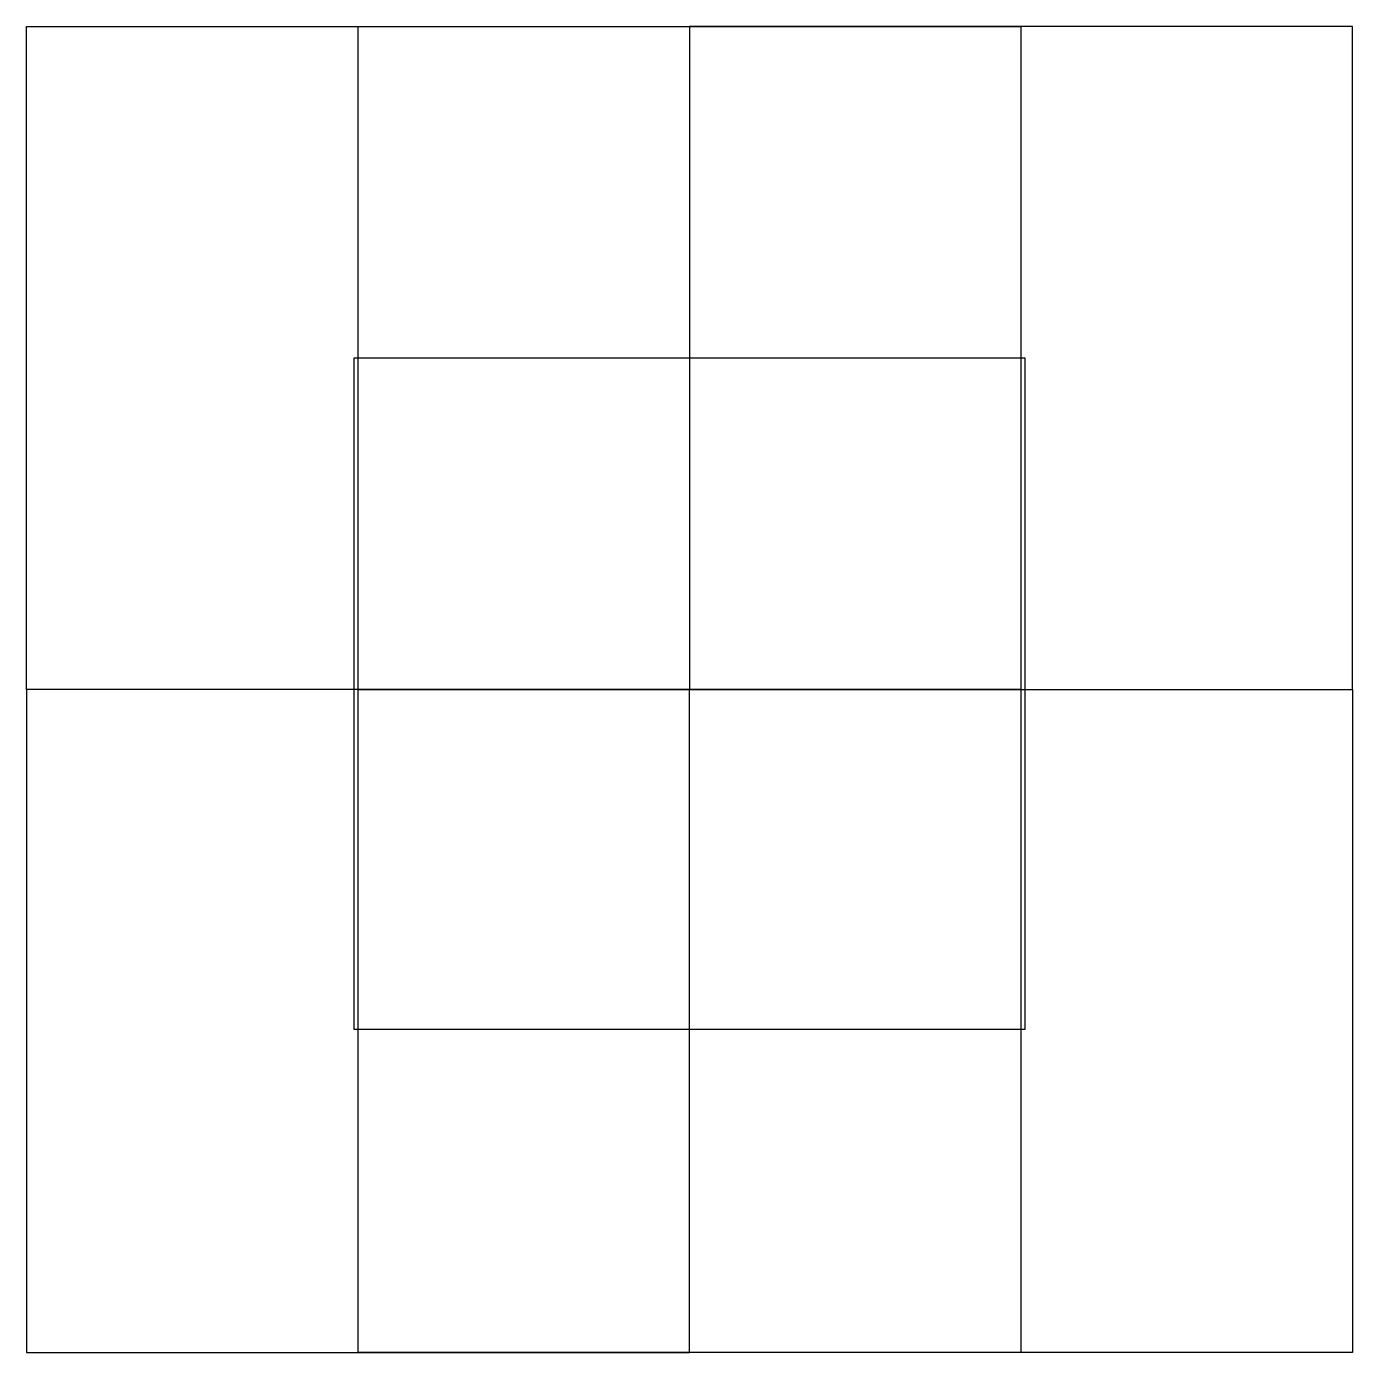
# Model space of a CAD drawing. Header units: millimetres. Extents: x -793696 to 2426302, y -783128 to 2436870.
import ezdxf

# ---------------------------------------------------------------- set-up
doc = ezdxf.new("R2010")
doc.units = ezdxf.units.MM

msp = doc.modelspace()

# ---------------------------------------------------------------- linework, layer by layer
at = {"color": 3}
for points in [[(816303, 826871), (-793696, 826871), (-793696, 2436870), (816303, 2436870)], [(11303, 2436870), (1621302, 2436870), (1621302, 826871), (11303, 826871)], [(816303, 826871), (2426302, 826871), (2426302, 2436870), (816303, 2436870)], [(816303, 826871), (-793696, 826871), (-793696, -783128), (816303, -783128)], [(11303, 826871), (1621302, 826871), (1621302, -783128), (11303, -783128)], [(816303, 826871), (2426302, 826871), (2426302, -783128), (816303, -783128)]]:
    msp.add_lwpolyline(points, close=True, dxfattribs=at)
msp.add_lwpolyline([(1303, 1871), (1631302, 1871), (1631302, 1631870), (1303, 1631870)], close=True)

doc.saveas('drawing.dxf')
